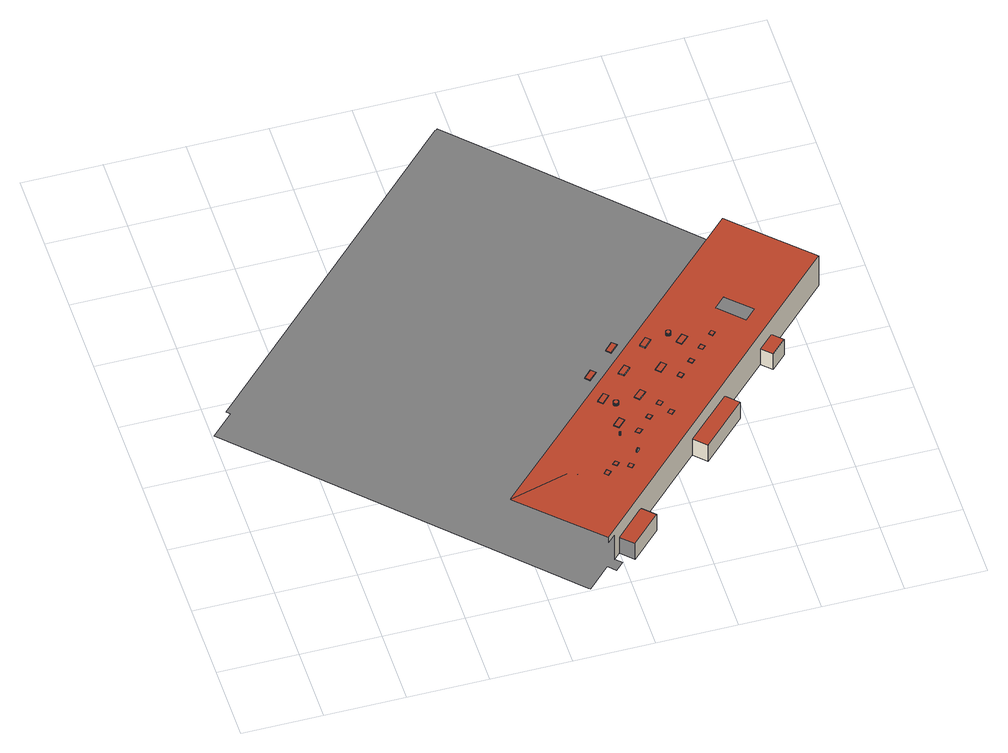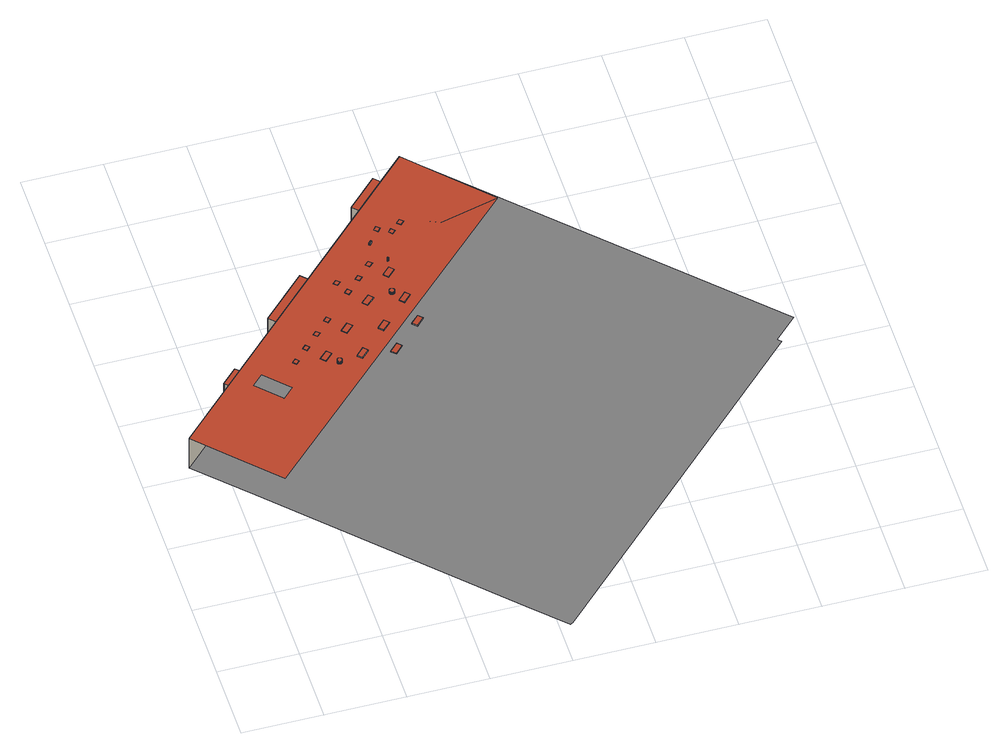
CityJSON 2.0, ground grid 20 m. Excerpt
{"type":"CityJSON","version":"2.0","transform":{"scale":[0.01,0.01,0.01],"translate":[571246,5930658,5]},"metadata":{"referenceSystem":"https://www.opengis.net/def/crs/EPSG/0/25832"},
"CityObjects":{
"building1":{"type":"Building","attributes":{"Grundfläche 2D":"11130.910381","Grundhöhe NN":"5.009"},"children":["building1-1","building1-2","building1-3","building1-4","building1-5","building1-6","building1-7","building1-8","building1-9","building1-10","building1-11","building1-12","building1-13","building1-14","building1-15","building1-16","building1-17","building1-18","building1-19","building1-20","building1-21","building1-22","building1-23","building1-24"],"geometry":[{"type":"MultiSurface","lod":"3","boundaries":[[[0,1,2,3]],[[0,3,4,5]],[[1,0,5,6]],[[7,8,9,10,11,12,13,14,15,16,17,18,19,20,21,22,23,24,25,26,27,28,29,30,6,5,4,31]],[[7,31,2,1,6,30,32,33,27,26,34,35,23,22,36,37,38,39]],[[40,32,30,29]],[[40,41,33,32]],[[42,43,44,37,36,45],[46,47,48,49,50,51],[52,53,54,55,43]],[[41,40,29,28]],[[33,41,28,27]],[[56,34,26,25]],[[56,57,35,34]],[[57,56,25,24]],[[35,57,24,23]]],"semantics":{"surfaces":[{"type":"RoofSurface"},{"type":"WallSurface"},{"type":"GroundSurface"}],"values":[0,1,1,2,1,1,0,0,1,1,1,0,1,1]}}]},
"building1-1":{"type":"BuildingInstallation","parents":["building1"],"geometry":[{"type":"MultiSurface","lod":"3","boundaries":[[[58,59,60,61]],[[61,60,62,63]],[[58,61,63,64]],[[59,58,64,65]],[[60,59,65,62]]],"semantics":{"surfaces":[{"type":"RoofSurface"},{"type":"WallSurface"}],"values":[0,1,1,1,1]}}]},
"building1-2":{"type":"BuildingInstallation","parents":["building1"],"geometry":[{"type":"MultiSurface","lod":"3","boundaries":[[[66,67,68,69]],[[69,68,70,71]],[[66,69,71,72]],[[67,66,72,73]],[[68,67,73,70]]],"semantics":{"surfaces":[{"type":"RoofSurface"},{"type":"WallSurface"}],"values":[0,1,1,1,1]}}]},
"building1-3":{"type":"BuildingInstallation","parents":["building1"],"geometry":[{"type":"MultiSurface","lod":"3","boundaries":[[[74,75,76,77]],[[75,74,78,79]],[[79,80,76,75]],[[80,81,77,76]],[[74,77,81,78]]],"semantics":{"surfaces":[{"type":"RoofSurface"},{"type":"WallSurface"}],"values":[0,1,1,1,1]}}]},
"building1-4":{"type":"BuildingInstallation","parents":["building1"],"geometry":[{"type":"MultiSurface","lod":"3","boundaries":[[[82,83,84,85,86,87,88,89,90,91,92,93,94,95,96,97,98,99,100,101,102,103,104,105,106,107,108,109,110,111,112,113,114,115,116,117,118,119,120,121,122,123,124,125,126,127,128,129,130,131,132,133,134,135,136,137,138,139,140,141,142,143,144,145,146,147]],[[82,148,149,150,84,83]],[[150,151,85,84]],[[152,153,143,142]],[[153,154,144,143]],[[154,155,145,144]],[[155,156,146,145]],[[156,157,147,146]],[[157,148,82,147]],[[151,158,86,85]],[[158,159,87,86]],[[159,160,88,87]],[[160,161,89,88]],[[161,162,90,89]],[[162,163,91,90]],[[163,164,92,91]],[[164,165,93,92]],[[165,166,94,93]],[[166,167,168,96,95,94]],[[168,169,97,96]],[[169,170,171,99,98,97]],[[171,172,100,99]],[[172,173,101,100]],[[173,174,102,101]],[[174,175,103,102]],[[175,176,104,103]],[[176,177,105,104]],[[177,178,106,105]],[[178,179,107,106]],[[179,180,108,107]],[[180,181,109,108]],[[181,182,110,109]],[[182,183,184,112,111,110]],[[184,185,113,112]],[[185,186,187,115,114,113]],[[187,188,116,115]],[[188,189,117,116]],[[189,190,118,117]],[[190,191,119,118]],[[191,192,120,119]],[[192,193,121,120]],[[193,194,122,121]],[[194,195,123,122]],[[195,196,124,123]],[[196,197,125,124]],[[197,198,126,125]],[[198,199,127,126]],[[199,200,128,127]],[[200,201,129,128]],[[201,202,130,129]],[[202,203,131,130]],[[203,204,132,131]],[[204,205,133,132]],[[205,206,134,133]],[[206,207,135,134]],[[207,208,136,135]],[[208,209,137,136]],[[209,210,138,137]],[[210,211,139,138]],[[211,212,140,139]],[[212,213,141,140]],[[213,152,142,141]]],"semantics":{"surfaces":[{"type":"RoofSurface"},{"type":"WallSurface"}],"values":[0,1,1,1,1,1,1,1,1,1,1,1,1,1,1,1,1,1,1,1,1,1,1,1,1,1,1,1,1,1,1,1,1,1,1,1,1,1,1,1,1,1,1,1,1,1,1,1,1,1,1,1,1,1,1,1,1,1,1,1,1,1]}}]},
"building1-5":{"type":"BuildingInstallation","parents":["building1"],"geometry":[{"type":"MultiSurface","lod":"3","boundaries":[[[214,215,216,217]],[[217,216,218,219]],[[214,217,219,220]],[[215,214,220,221]],[[216,215,221,218]]],"semantics":{"surfaces":[{"type":"RoofSurface"},{"type":"WallSurface"}],"values":[0,1,1,1,1]}}]},
"building1-6":{"type":"BuildingInstallation","parents":["building1"],"geometry":[{"type":"MultiSurface","lod":"3","boundaries":[[[222,223,224,225]],[[225,224,226,227]],[[222,225,227,228]],[[223,222,228,229]],[[224,223,229,226]]],"semantics":{"surfaces":[{"type":"RoofSurface"},{"type":"WallSurface"}],"values":[0,1,1,1,1]}}]},
"building1-7":{"type":"BuildingInstallation","parents":["building1"],"geometry":[{"type":"MultiSurface","lod":"3","boundaries":[[[230,231,232,233]],[[233,232,234,235]],[[230,233,235,236]],[[231,230,236,237]],[[232,231,237,234]]],"semantics":{"surfaces":[{"type":"RoofSurface"},{"type":"WallSurface"}],"values":[0,1,1,1,1]}}]},
"building1-8":{"type":"BuildingInstallation","parents":["building1"],"geometry":[{"type":"MultiSurface","lod":"3","boundaries":[[[238,239,240,241]],[[241,240,242,243]],[[243,244,238,241]],[[244,245,239,238]],[[240,239,245,242]]],"semantics":{"surfaces":[{"type":"RoofSurface"},{"type":"WallSurface"}],"values":[0,1,1,1,1]}}]},
"building1-9":{"type":"BuildingInstallation","parents":["building1"],"geometry":[{"type":"MultiSurface","lod":"3","boundaries":[[[246,247,248,249]],[[249,248,250,251]],[[246,249,251,252]],[[247,246,252,253]],[[248,247,253,250]]],"semantics":{"surfaces":[{"type":"RoofSurface"},{"type":"WallSurface"}],"values":[0,1,1,1,1]}}]},
"building1-10":{"type":"BuildingInstallation","parents":["building1"],"geometry":[{"type":"MultiSurface","lod":"3","boundaries":[[[254,255,256,257,258,259,260,261,262,263,264,265,266,267,268,269,270,271,272,273,274,275,276,277,278,279,280,281,282,283,284,285,286,287,288,289,290,291,292,293,294,295,296,297,298,299,300,301,302,303,304,305,306,307,308,309,310,311,312,313,314,315,316,317,318,319,320,321,322,323,324,325,326,327,328,329,330,331,332,333,334,335,336,337,338,339,340,341,342,343,344,345,346,347,348,349,350,351,352,353,354,355,356,357,358,359,360,361,362,363,364,365,366,367,368,369,370,371,372,373,374,375,376,377,378,379,380,381,382,383,384,385,386,387,388,389,390,391,392,393,394,395,396,397]],[[398,399,395,394]],[[399,400,396,395]],[[400,401,397,396]],[[401,402,254,397]],[[402,403,255,254]],[[403,404,256,255]],[[404,405,257,256]],[[406,407,385,384]],[[407,408,386,385]],[[408,409,387,386]],[[409,410,411,389,388,387]],[[411,412,390,389]],[[412,413,391,390]],[[413,414,392,391]],[[414,415,393,392]],[[415,398,394,393]],[[405,416,258,257]],[[416,417,259,258]],[[417,418,260,259]],[[418,419,420,262,261,260]],[[420,421,263,262]],[[421,422,264,263]],[[422,423,265,264]],[[423,424,266,265]],[[424,425,267,266]],[[425,426,268,267]],[[426,427,269,268]],[[427,428,270,269]],[[428,429,271,270]],[[429,430,272,271]],[[430,431,273,272]],[[431,432,274,273]],[[432,433,275,274]],[[433,434,276,275]],[[434,435,277,276]],[[435,436,278,277]],[[436,437,279,278]],[[437,438,280,279]],[[438,439,281,280]],[[439,440,282,281]],[[440,441,283,282]],[[441,442,443,285,284,283]],[[443,444,286,285]],[[444,445,446,288,287,286]],[[446,447,289,288]],[[447,448,290,289]],[[448,449,291,290]],[[449,450,292,291]],[[450,451,293,292]],[[451,452,294,293]],[[452,453,295,294]],[[453,454,296,295]],[[454,455,297,296]],[[455,456,298,297]],[[456,457,299,298]],[[457,458,300,299]],[[458,459,301,300]],[[459,460,302,301]],[[460,461,303,302]],[[461,462,304,303]],[[462,463,305,304]],[[463,464,306,305]],[[464,465,307,306]],[[465,466,308,307]],[[466,467,309,308]],[[467,468,469,311,310,309]],[[469,470,471,313,312,311]],[[471,472,473,315,314,313]],[[473,474,316,315]],[[474,475,317,316]],[[475,476,477,319,318,317]],[[477,478,479,321,320,319]],[[479,480,322,321]],[[480,481,323,322]],[[481,482,324,323]],[[482,483,325,324]],[[483,484,326,325]],[[484,485,327,326]],[[485,486,328,327]],[[486,487,329,328]],[[487,488,330,329]],[[488,489,331,330]],[[489,490,332,331]],[[490,491,333,332]],[[491,492,334,333]],[[492,493,335,334]],[[493,494,336,335]],[[494,495,337,336]],[[495,496,338,337]],[[496,497,339,338]],[[497,498,340,339]],[[498,499,341,340]],[[499,500,342,341]],[[500,501,343,342]],[[501,502,344,343]],[[502,503,345,344]],[[503,504,346,345]],[[504,505,506,348,347,346]],[[506,507,508,350,349,348]],[[508,509,351,350]],[[509,510,511,353,352,351]],[[511,512,354,353]],[[512,513,355,354]],[[513,514,356,355]],[[514,515,357,356]],[[515,516,358,357]],[[516,517,359,358]],[[517,518,360,359]],[[518,519,361,360]],[[519,520,362,361]],[[520,521,363,362]],[[521,522,364,363]],[[522,523,365,364]],[[523,524,366,365]],[[524,525,367,366]],[[525,526,368,367]],[[526,527,369,368]],[[527,528,370,369]],[[528,529,530,372,371,370]],[[530,531,373,372]],[[531,532,374,373]],[[532,533,375,374]],[[533,534,376,375]],[[534,535,377,376]],[[535,536,537,379,378,377]],[[537,538,380,379]],[[538,539,381,380]],[[539,540,382,381]],[[540,541,383,382]],[[541,406,384,383]]],"semantics":{"surfaces":[{"type":"RoofSurface"},{"type":"WallSurface"}],"values":[0,1,1,1,1,1,1,1,1,1,1,1,1,1,1,1,1,1,1,1,1,1,1,1,1,1,1,1,1,1,1,1,1,1,1,1,1,1,1,1,1,1,1,1,1,1,1,1,1,1,1,1,1,1,1,1,1,1,1,1,1,1,1,1,1,1,1,1,1,1,1,1,1,1,1,1,1,1,1,1,1,1,1,1,1,1,1,1,1,1,1,1,1,1,1,1,1,1,1,1,1,1,1,1,1,1,1,1,1,1,1,1,1,1,1,1,1,1,1,1,1,1,1,1,1,1,1,1,1,1,1]}}]},
"building1-11":{"type":"BuildingInstallation","parents":["building1"],"geometry":[{"type":"MultiSurface","lod":"3","boundaries":[[[542,543,544,545]],[[545,544,546,547]],[[542,545,547,548]],[[543,542,548,549]],[[544,543,549,546]]],"semantics":{"surfaces":[{"type":"RoofSurface"},{"type":"WallSurface"}],"values":[0,1,1,1,1]}}]},
"building1-12":{"type":"BuildingInstallation","parents":["building1"],"geometry":[{"type":"MultiSurface","lod":"3","boundaries":[[[550,551,552,553]],[[553,552,554,555]],[[550,553,555,556]],[[551,550,556,557]],[[552,551,557,554]]],"semantics":{"surfaces":[{"type":"RoofSurface"},{"type":"WallSurface"}],"values":[0,1,1,1,1]}}]},
"building1-13":{"type":"BuildingInstallation","parents":["building1"],"geometry":[{"type":"MultiSurface","lod":"3","boundaries":[[[558,559,560,561]],[[561,560,562,563]],[[558,561,563,564]],[[559,558,564,565]],[[560,559,565,562]]],"semantics":{"surfaces":[{"type":"RoofSurface"},{"type":"WallSurface"}],"values":[0,1,1,1,1]}}]},
"building1-14":{"type":"BuildingInstallation","parents":["building1"],"geometry":[{"type":"MultiSurface","lod":"3","boundaries":[[[566,567,568,569]],[[566,569,570,571]],[[569,568,572,570]],[[567,566,571,573]],[[568,567,573,572]]],"semantics":{"surfaces":[{"type":"RoofSurface"},{"type":"WallSurface"}],"values":[0,1,1,1,1]}}]},
"building1-15":{"type":"BuildingInstallation","parents":["building1"],"geometry":[{"type":"MultiSurface","lod":"3","boundaries":[[[574,575,576,577]],[[577,576,578,579]],[[574,577,579,580]],[[575,574,580,581]],[[576,575,581,578]]],"semantics":{"surfaces":[{"type":"RoofSurface"},{"type":"WallSurface"}],"values":[0,1,1,1,1]}}]},
"building1-16":{"type":"BuildingInstallation","parents":["building1"],"geometry":[{"type":"MultiSurface","lod":"3","boundaries":[[[582,583,584,585]],[[586,587,585,584]],[[582,585,587,588]],[[583,582,588,589]],[[589,586,584,583]]],"semantics":{"surfaces":[{"type":"RoofSurface"},{"type":"WallSurface"}],"values":[0,1,1,1,1]}}]},
"building1-17":{"type":"BuildingInstallation","parents":["building1"],"geometry":[{"type":"MultiSurface","lod":"3","boundaries":[[[590,591,592,593]],[[593,592,594,595]],[[590,593,595,596]],[[591,590,596,597]],[[592,591,597,594]]],"semantics":{"surfaces":[{"type":"RoofSurface"},{"type":"WallSurface"}],"values":[0,1,1,1,1]}}]},
"building1-18":{"type":"BuildingInstallation","parents":["building1"],"geometry":[{"type":"MultiSurface","lod":"3","boundaries":[[[598,599,600,601]],[[601,600,602,603]],[[598,601,603,604]],[[599,598,604,605]],[[600,599,605,602]]],"semantics":{"surfaces":[{"type":"RoofSurface"},{"type":"WallSurface"}],"values":[0,1,1,1,1]}}]},
"building1-19":{"type":"BuildingInstallation","parents":["building1"],"geometry":[{"type":"MultiSurface","lod":"3","boundaries":[[[606,607,608,609]],[[609,608,610,611]],[[606,609,611,612]],[[607,606,612,613]],[[608,607,613,610]]],"semantics":{"surfaces":[{"type":"RoofSurface"},{"type":"WallSurface"}],"values":[0,1,1,1,1]}}]},
"building1-20":{"type":"BuildingInstallation","parents":["building1"],"geometry":[{"type":"MultiSurface","lod":"3","boundaries":[[[614,615,616,617]],[[617,616,618,619]],[[614,617,619,620]],[[615,614,620,621]],[[616,615,621,618]]],"semantics":{"surfaces":[{"type":"RoofSurface"},{"type":"WallSurface"}],"values":[0,1,1,1,1]}}]},
"building1-21":{"type":"BuildingInstallation","parents":["building1"],"geometry":[{"type":"MultiSurface","lod":"3","boundaries":[[[622,623,624,625,626,627,628,629,630,631,632,633,634,635,636,637,638,639,640,641,642,643,644,645,646,647,648,649,650,651,652,653,654,655,656,657,658,659,660,661,662,663,664,665,666,667,668,669,670,671,672,673,674,675,676,677,678,679,680,681,682,683,684,685,686,687,688,689,690,691,692,693,694,695,696,697,698,699,700,701,702,703,704,705,706,707,708,709,710,711,712,713,714,715,716,717,718,719,720,721,722,723,724,725,726,727,728,729,730,731,732,733,734,735,736,737,738,739,740,741,742,743,744,745,746,747,748,749,750,751,752,753,754,755,756,757,758,759,760,761,762,763,764,765,766,767,768,769,770,771,772,773,774,775,776,777,778,779]],[[774,780,781,782,783,777,776,775]],[[783,784,778,777]],[[784,785,779,778]],[[785,786,622,779]],[[786,787,623,622]],[[787,788,624,623]],[[788,789,625,624]],[[789,790,626,625]],[[790,791,627,626]],[[792,793,764,763]],[[793,794,765,764]],[[794,795,766,765]],[[795,796,797,768,767,766]],[[797,798,769,768]],[[798,799,800,771,770,769]],[[800,801,772,771]],[[801,802,773,772]],[[802,780,774,773]],[[791,803,628,627]],[[803,804,629,628]],[[804,805,630,629]],[[805,806,631,630]],[[806,807,632,631]],[[807,808,809,634,633,632]],[[809,810,635,634]],[[810,811,636,635]],[[811,812,637,636]],[[812,813,638,637]],[[813,814,639,638]],[[814,815,640,639]],[[815,816,641,640]],[[816,817,642,641]],[[817,818,643,642]],[[818,819,644,643]],[[819,820,645,644]],[[820,821,646,645]],[[821,822,647,646]],[[822,823,648,647]],[[823,824,825,650,649,648]],[[825,826,827,652,651,650]],[[827,828,653,652]],[[828,829,654,653]],[[829,830,831,656,655,654]],[[831,832,657,656]],[[832,833,834,659,658,657]],[[834,835,660,659]],[[835,836,661,660]],[[836,837,662,661]],[[837,838,839,664,663,662]],[[839,840,665,664]],[[840,841,666,665]],[[841,842,667,666]],[[842,843,668,667]],[[843,844,669,668]],[[844,845,670,669]],[[845,846,671,670]],[[846,847,672,671]],[[847,848,673,672]],[[848,849,674,673]],[[849,850,675,674]],[[850,851,676,675]],[[851,852,677,676]],[[852,853,678,677]],[[853,854,679,678]],[[854,855,680,679]],[[855,856,857,682,681,680]],[[683,682,857,858]],[[858,859,684,683]],[[859,860,685,684]],[[860,861,686,685]],[[861,862,687,686]],[[862,863,688,687]],[[863,864,865,690,689,688]],[[865,866,691,690]],[[866,867,868,693,692,691]],[[868,869,694,693]],[[869,870,695,694]],[[870,871,696,695]],[[871,872,697,696]],[[872,873,698,697]],[[873,874,699,698]],[[874,875,876,701,700,699]],[[876,877,702,701]],[[877,878,703,702]],[[878,879,704,703]],[[879,880,881,706,705,704]],[[881,882,707,706]],[[882,883,708,707]],[[883,884,709,708]],[[884,885,710,709]],[[885,886,887,712,711,710]],[[887,888,713,712]],[[888,889,714,713]],[[889,890,715,714]],[[890,891,716,715]],[[891,892,717,716]],[[892,893,718,717]],[[893,894,719,718]],[[894,895,720,719]],[[895,896,721,720]],[[896,897,722,721]],[[897,898,723,722]],[[898,899,724,723]],[[899,900,725,724]],[[900,901,726,725]],[[901,902,727,726]],[[902,903,728,727]],[[903,904,729,728]],[[904,905,906,731,730,729]],[[906,907,908,733,732,731]],[[908,909,734,733]],[[909,910,735,734]],[[910,911,736,735]],[[911,912,737,736]],[[912,913,738,737]],[[913,914,739,738]],[[914,915,916,741,740,739]],[[916,917,742,741]],[[917,918,919,744,743,742]],[[919,920,921,746,745,744]],[[921,922,747,746]],[[922,923,748,747]],[[923,924,749,748]],[[924,925,750,749]],[[925,926,751,750]],[[926,927,752,751]],[[927,928,753,752]],[[928,929,754,753]],[[929,930,755,754]],[[756,755,930,931]],[[931,932,757,756]],[[932,933,758,757]],[[933,934,759,758]],[[934,935,760,759]],[[935,936,761,760]],[[936,937,762,761]],[[937,792,763,762]]],"semantics":{"surfaces":[{"type":"RoofSurface"},{"type":"WallSurface"}],"values":[0,1,1,1,1,1,1,1,1,1,1,1,1,1,1,1,1,1,1,1,1,1,1,1,1,1,1,1,1,1,1,1,1,1,1,1,1,1,1,1,1,1,1,1,1,1,1,1,1,1,1,1,1,1,1,1,1,1,1,1,1,1,1,1,1,1,1,1,1,1,1,1,1,1,1,1,1,1,1,1,1,1,1,1,1,1,1,1,1,1,1,1,1,1,1,1,1,1,1,1,1,1,1,1,1,1,1,1,1,1,1,1,1,1,1,1,1,1,1,1,1,1,1,1,1,1,1,1,1,1,1,1,1,1,1,1,1,1]}}]},
"building1-22":{"type":"BuildingInstallation","parents":["building1"],"geometry":[{"type":"MultiSurface","lod":"3","boundaries":[[[938,939,940,941]],[[941,940,942,943]],[[938,941,943,944]],[[939,938,944,945]],[[940,939,945,942]]],"semantics":{"surfaces":[{"type":"RoofSurface"},{"type":"WallSurface"}],"values":[0,1,1,1,1]}}]},
"building1-23":{"type":"BuildingInstallation","parents":["building1"],"geometry":[{"type":"MultiSurface","lod":"3","boundaries":[[[946,947,948,949]],[[949,948,950,951]],[[946,949,951,952]],[[947,946,952,953]],[[948,947,953,950]]],"semantics":{"surfaces":[{"type":"RoofSurface"},{"type":"WallSurface"}],"values":[0,1,1,1,1]}}]},
"building1-24":{"type":"BuildingInstallation","parents":["building1"],"geometry":[{"type":"MultiSurface","lod":"3","boundaries":[[[954,955,956,957]],[[957,956,958,959]],[[954,957,959,960]],[[955,954,960,961]],[[956,955,961,958]]],"semantics":{"surfaces":[{"type":"RoofSurface"},{"type":"WallSurface"}],"values":[0,1,1,1,1]}}]}
},
"vertices":[
[9023,1383,536],[8729,1680,536],[7990,949,536],[8284,652,536],[8284,652,1],[9023,1383,1],[8729,1680,1],[7827,788,1],[7978,636,1],[7777,437,1],[7626,589,1],[7602,613,1],[7038,47,1],[7000,83,1],[46,7112,1],[609,7677,1],[527,7760,1],[7661,14858,1],[7679,14840,1],[7728,14888,1],[8545,14055,1],[13549,8923,1],[14788,7674,1],[13162,6065,1],[13401,5824,1],[13030,5460,1],[12786,5693,1],[11573,4493,1],[11869,4195,1],[10771,3109,1],[10476,3408,1],[7990,949,1],[10476,3408,557],[11573,4493,557],[12786,5693,527],[13162,6065,527],[14788,7674,1012],[7626,589,1012],[7626,589,851],[7827,788,851],[10771,3109,557],[11869,4195,557],[13001,9475,960],[5805,2428,960],[6711,1513,992],[13874,8596,992],[12061,6803,992],[12052,6812,992],[12321,7080,992],[12331,7070,992],[12888,6510,1004],[12619,6242,1004],[7274,2808,979],[7512,2721,985],[7273,2807,979],[7273,2805,979],[13030,5460,527],[13401,5824,527],
[8190,2645,1011],[8102,2554,1011],[8189,2470,1011],[8277,2560,1011],[8189,2470,998],[8277,2560,998],[8190,2645,996],[8102,2554,996],
[8456,2855,1011],[8376,2779,1011],[8455,2697,1011],[8534,2773,1011],[8455,2697,998],[8534,2773,998],[8456,2855,996],[8376,2779,996],
[8848,2618,1011],[8763,2700,1011],[8680,2614,1011],[8765,2532,1011],[8848,2618,1003],[8763,2700,1002],[8680,2614,1002],[8765,2532,1003],
[8804,3604,1091],[8806,3604,1091],[8807,3604,1091],[8808,3605,1091],[8811,3606,1091],[8812,3607,1091],[8815,3609,1091],[8815,3610,1091],[8816,3612,1091],[8817,3613,1091],[8818,3614,1091],[8818,3616,1091],[8819,3617,1091],[8819,3618,1091],[8819,3620,1091],[8819,3621,1091],[8819,3623,1091],[8819,3624,1091],[8818,3626,1091],[8818,3627,1091],[8817,3628,1091],[8816,3630,1091],[8815,3632,1091],[8814,3633,1091],[8812,3634,1091],[8811,3635,1091],[8809,3636,1091],[8807,3637,1091],[8806,3637,1091],[8804,3637,1091],[8803,3638,1091],[8801,3638,1091],[8800,3637,1091],[8798,3637,1091],[8797,3637,1091],[8796,3636,1091],[8794,3636,1091],[8793,3635,1091],[8792,3634,1091],[8791,3633,1091],[8789,3631,1091],[8788,3630,1091],[8787,3629,1091],[8786,3627,1091],[8786,3626,1091],[8786,3624,1091],[8785,3623,1091],[8785,3621,1091],[8785,3620,1091],[8785,3618,1091],[8786,3616,1091],[8786,3614,1091],[8787,3613,1091],[8788,3612,1091],[8789,3610,1091],[8790,3609,1091],[8791,3608,1091],[8792,3607,1091],[8793,3607,1091],[8794,3606,1091],[8795,3605,1091],[8797,3605,1091],[8798,3604,1091],[8800,3604,1091],[8801,3604,1091],[8803,3604,1091],[8804,3604,992],[8806,3604,992],[8807,3604,992],[8808,3605,992],[8795,3605,992],[8797,3605,992],[8798,3604,992],[8800,3604,992],[8801,3604,992],[8803,3604,992],[8811,3606,992],[8812,3607,992],[8815,3609,992],[8815,3610,992],[8816,3612,992],[8817,3613,992],[8818,3614,992],[8818,3616,992],[8819,3617,992],[8819,3618,992],[8819,3620,992],[8819,3621,992],[8819,3623,992],[8819,3624,992],[8818,3626,992],[8818,3627,992],[8817,3628,992],[8816,3630,992],[8815,3632,992],[8814,3633,992],[8812,3634,991],[8811,3635,991],[8809,3636,991],[8807,3637,991],[8806,3637,991],[8804,3637,991],[8803,3638,991],[8801,3638,991],[8800,3637,991],[8798,3637,991],[8797,3637,991],[8796,3636,991],[8794,3636,991],[8793,3635,991],[8792,3634,991],[8791,3633,991],[8789,3631,991],[8788,3630,991],[8787,3629,991],[8786,3627,991],[8786,3626,991],[8786,3624,991],[8785,3623,991],[8785,3621,991],[8785,3620,991],[8785,3618,991],[8786,3616,991],[8786,3614,991],[8787,3613,991],[8788,3612,991],[8789,3610,991],[8790,3609,992],[8791,3608,992],[8792,3607,992],[8793,3607,992],[8794,3606,992],
[9084,3031,1072],[9061,3055,1072],[8997,2994,1072],[9021,2970,1072],[8997,2994,1001],[9021,2970,1001],[9084,3031,1001],[9061,3055,1001],
[8925,4128,1010],[8737,3938,1010],[8845,3830,1010],[9034,4020,1010],[8845,3830,988],[9034,4020,988],[8925,4128,984],[8737,3938,985],
[8797,4978,995],[8605,4780,995],[8708,4679,995],[8901,4877,995],[8708,4679,971],[8901,4877,970],[8797,4978,967],[8605,4780,967],
[9256,3699,1011],[9167,3611,1011],[9250,3526,1011],[9339,3614,1011],[9250,3526,998],[9339,3614,998],[9256,3699,996],[9167,3611,996],
[8719,5764,992],[8522,5565,992],[8629,5459,992],[8826,5658,992],[8629,5459,962],[8826,5658,962],[8719,5764,964],[8522,5565,964],
[8972,4654,1048],[8970,4654,1048],[8966,4652,1048],[8964,4652,1048],[8960,4650,1048],[8956,4648,1048],[8955,4647,1048],[8953,4646,1048],[8951,4645,1048],[8949,4644,1048],[8947,4642,1048],[8944,4639,1048],[8942,4638,1048],[8939,4635,1048],[8937,4633,1048],[8935,4629,1048],[8933,4627,1048],[8932,4625,1048],[8931,4623,1048],[8929,4619,1048],[8928,4617,1048],[8926,4613,1048],[8924,4608,1048],[8924,4606,1048],[8923,4604,1048],[8923,4601,1048],[8922,4597,1048],[8922,4595,1048],[8922,4592,1048],[8922,4588,1048],[8922,4583,1048],[8922,4581,1048],[8924,4575,1048],[8924,4573,1048],[8926,4569,1048],[8927,4566,1048],[8928,4564,1048],[8929,4562,1048],[8929,4560,1048],[8931,4557,1048],[8934,4553,1048],[8935,4551,1048],[8936,4550,1048],[8939,4547,1048],[8940,4546,1048],[8943,4543,1048],[8944,4541,1048],[8947,4539,1048],[8949,4538,1048],[8951,4536,1048],[8953,4535,1048],[8955,4534,1048],[8958,4532,1048],[8960,4531,1048],[8962,4530,1048],[8964,4529,1048],[8967,4529,1048],[8969,4528,1048],[8971,4527,1048],[8973,4527,1048],[8975,4526,1048],[8978,4526,1048],[8980,4526,1048],[8982,4525,1048],[8985,4525,1048],[8987,4525,1048],[8989,4525,1048],[8992,4525,1048],[8994,4526,1048],[8996,4526,1048],[9001,4527,1048],[9003,4527,1048],[9010,4529,1048],[9014,4531,1048],[9016,4532,1048],[9018,4533,1048],[9020,4534,1048],[9022,4536,1048],[9026,4538,1048],[9028,4539,1048],[9029,4541,1048],[9031,4542,1048],[9032,4543,1048],[9034,4545,1048],[9035,4546,1048],[9039,4551,1048],[9041,4554,1048],[9042,4556,1048],[9043,4557,1048],[9045,4560,1048],[9047,4564,1048],[9048,4567,1048],[9049,4569,1048],[9049,4571,1048],[9050,4572,1048],[9050,4574,1048],[9051,4576,1048],[9051,4578,1048],[9052,4582,1048],[9052,4584,1048],[9052,4586,1048],[9053,4588,1048],[9053,4593,1048],[9052,4595,1048],[9052,4597,1048],[9052,4601,1048],[9051,4604,1048],[9051,4606,1048],[9050,4608,1048],[9049,4613,1048],[9048,4615,1048],[9047,4617,1048],[9046,4619,1048],[9044,4623,1048],[9043,4625,1048],[9041,4627,1048],[9040,4629,1048],[9039,4631,1048],[9037,4633,1048],[9035,4635,1048],[9034,4636,1048],[9031,4639,1048],[9029,4641,1048],[9027,4642,1048],[9025,4644,1048],[9023,4645,1048],[9021,4646,1048],[9019,4647,1048],[9018,4649,1048],[9016,4650,1048],[9014,4650,1048],[9009,4652,1048],[9007,4653,1048],[9004,4654,1048],[8999,4655,1048],[8998,4655,1048],[8996,4655,1048],[8992,4656,1048],[8990,4656,1048],[8984,4656,1048],[8983,4656,1048],[8977,4655,1048],[8975,4655,1048],[8973,4654,1048],[8983,4656,976],[8977,4655,976],[8975,4655,976],[8973,4654,976],[8972,4654,976],[8970,4654,976],[8966,4652,976],[8964,4652,976],[9014,4650,977],[9009,4652,976],[9007,4653,976],[9004,4654,976],[8999,4655,976],[8998,4655,976],[8996,4655,976],[8992,4656,976],[8990,4656,976],[8984,4656,976],[8960,4650,976],[8956,4648,976],[8955,4647,976],[8953,4646,976],[8951,4645,976],[8949,4644,976],[8947,4642,976],[8944,4639,976],[8942,4638,976],[8939,4635,976],[8937,4633,976],[8935,4629,976],[8933,4627,976],[8932,4625,976],[8931,4623,976],[8929,4619,976],[8928,4617,976],[8926,4613,976],[8924,4608,976],[8924,4606,976],[8923,4604,976],[8923,4601,976],[8922,4597,976],[8922,4595,976],[8922,4592,976],[8922,4588,976],[8922,4583,976],[8922,4581,976],[8924,4575,976],[8924,4573,976],[8926,4569,976],[8927,4566,977],[8928,4564,977],[8929,4562,977],[8929,4560,977],[8931,4557,977],[8934,4553,977],[8935,4551,977],[8936,4550,977],[8939,4547,977],[8940,4546,977],[8943,4543,977],[8944,4541,977],[8947,4539,977],[8949,4538,978],[8951,4536,978],[8953,4535,978],[8955,4534,978],[8958,4532,978],[8960,4531,978],[8962,4530,978],[8964,4529,978],[8967,4529,978],[8969,4528,978],[8971,4527,978],[8973,4527,978],[8975,4526,978],[8978,4526,978],[8980,4526,978],[8982,4525,978],[8985,4525,978],[8987,4525,978],[8989,4525,978],[8992,4525,978],[8994,4526,978],[8996,4526,978],[9001,4527,979],[9003,4527,979],[9010,4529,979],[9014,4531,979],[9016,4532,979],[9018,4533,979],[9020,4534,979],[9022,4536,979],[9026,4538,979],[9028,4539,979],[9029,4541,979],[9031,4542,979],[9032,4543,979],[9034,4545,979],[9035,4546,979],[9039,4551,979],[9041,4554,979],[9042,4556,979],[9043,4557,979],[9045,4560,979],[9047,4564,979],[9048,4567,979],[9049,4569,979],[9049,4571,979],[9050,4572,979],[9050,4574,979],[9051,4576,979],[9051,4578,979],[9052,4582,978],[9052,4584,978],[9052,4586,978],[9053,4588,978],[9053,4593,978],[9052,4595,978],[9052,4597,978],[9052,4601,978],[9051,4604,978],[9051,4606,978],[9050,4608,978],[9049,4613,978],[9048,4615,978],[9047,4617,978],[9046,4619,978],[9044,4623,978],[9043,4625,978],[9041,4627,978],[9040,4629,977],[9039,4631,977],[9037,4633,977],[9035,4635,977],[9034,4636,977],[9031,4639,977],[9029,4641,977],[9027,4642,977],[9025,4644,977],[9023,4645,977],[9021,4646,977],[9019,4647,977],[9018,4649,977],[9016,4650,977],
[9607,4052,1011],[9522,3966,1011],[9603,3886,1011],[9687,3972,1011],[9603,3886,998],[9687,3972,998],[9607,4052,996],[9522,3966,996],
[9638,4836,1015],[9445,4653,1015],[9548,4544,1015],[9742,4727,1015],[9548,4544,988],[9742,4727,988],[9638,4836,984],[9445,4653,984],
[9504,5686,1000],[9311,5491,1000],[9419,5384,1000],[9613,5579,1000],[9419,5384,970],[9613,5579,970],[9504,5686,966],[9311,5491,967],
[9964,4402,1011],[9872,4312,1011],[9956,4226,1011],[10048,4316,1011],[10048,4316,998],[9964,4402,996],[9956,4226,998],[9872,4312,996],
[9430,6461,990],[9233,6261,990],[9340,6155,990],[9537,6355,990],[9340,6155,962],[9537,6355,962],[9430,6461,964],[9233,6261,964],
[10138,4052,1011],[10056,3969,1011],[10135,3890,1011],[10218,3973,1011],[10135,3890,1003],[10218,3973,1003],[10138,4052,1002],[10056,3969,1002],
[10350,5533,1000],[10159,5341,1000],[10263,5237,1000],[10454,5429,1000],[10263,5237,988],[10454,5429,988],[10350,5533,984],[10159,5341,984],
[10218,6381,1000],[10025,6186,1000],[10133,6079,1000],[10326,6274,1000],[10133,6079,970],[10326,6274,970],[10218,6381,966],[10025,6186,967],
[10673,5101,1011],[10584,5012,1011],[10669,4928,1011],[10757,5017,1011],[10669,4928,998],[10757,5017,998],[10673,5101,996],[10584,5012,996],
[11029,5452,1011],[10950,5375,1011],[11030,5292,1011],[11109,5369,1011],[11030,5292,998],[11109,5369,998],[11029,5452,996],[10950,5375,996],
[10751,6403,1056],[10749,6402,1056],[10748,6402,1056],[10746,6401,1056],[10744,6401,1056],[10743,6400,1056],[10741,6399,1056],[10737,6397,1056],[10735,6396,1056],[10734,6395,1056],[10732,6394,1056],[10731,6393,1056],[10729,6392,1056],[10727,6390,1056],[10726,6389,1056],[10724,6388,1056],[10723,6386,1056],[10721,6384,1056],[10720,6383,1056],[10717,6379,1056],[10716,6378,1056],[10715,6376,1056],[10714,6374,1056],[10712,6372,1056],[10711,6370,1056],[10711,6368,1056],[10710,6366,1056],[10709,6364,1056],[10708,6362,1056],[10708,6360,1056],[10707,6358,1056],[10706,6353,1056],[10706,6351,1056],[10706,6349,1056],[10706,6347,1056],[10706,6341,1056],[10706,6338,1056],[10706,6337,1056],[10707,6333,1056],[10707,6330,1056],[10708,6327,1056],[10709,6325,1056],[10709,6323,1056],[10710,6321,1056],[10711,6320,1056],[10711,6318,1056],[10712,6316,1056],[10713,6315,1056],[10714,6313,1056],[10716,6310,1056],[10717,6309,1056],[10720,6305,1056],[10721,6303,1056],[10722,6302,1056],[10723,6301,1056],[10724,6300,1056],[10729,6296,1056],[10730,6295,1056],[10732,6294,1056],[10733,6293,1056],[10735,6292,1056],[10737,6291,1056],[10738,6290,1056],[10740,6289,1056],[10746,6286,1056],[10748,6286,1056],[10750,6285,1056],[10752,6284,1056],[10754,6284,1056],[10756,6284,1056],[10758,6283,1056],[10760,6283,1056],[10763,6283,1056],[10765,6283,1056],[10767,6283,1056],[10771,6283,1056],[10774,6283,1056],[10776,6283,1056],[10778,6284,1056],[10780,6284,1056],[10782,6285,1056],[10784,6285,1056],[10786,6286,1056],[10789,6287,1056],[10791,6288,1056],[10792,6288,1056],[10794,6289,1056],[10796,6290,1056],[10798,6291,1056],[10800,6292,1056],[10802,6294,1056],[10803,6295,1056],[10806,6297,1056],[10808,6299,1056],[10809,6300,1056],[10811,6301,1056],[10812,6303,1056],[10813,6304,1056],[10815,6306,1056],[10817,6309,1056],[10819,6312,1056],[10820,6313,1056],[10821,6316,1056],[10822,6318,1056],[10823,6320,1056],[10823,6321,1056],[10824,6324,1056],[10826,6328,1056],[10826,6329,1056],[10827,6333,1056],[10827,6335,1056],[10827,6337,1056],[10827,6338,1056],[10828,6341,1056],[10828,6342,1056],[10828,6344,1056],[10828,6348,1056],[10827,6350,1056],[10827,6353,1056],[10827,6355,1056],[10826,6357,1056],[10826,6359,1056],[10825,6361,1056],[10825,6363,1056],[10823,6367,1056],[10821,6371,1056],[10820,6373,1056],[10819,6375,1056],[10817,6378,1056],[10816,6380,1056],[10814,6382,1056],[10813,6384,1056],[10810,6387,1056],[10807,6390,1056],[10805,6391,1056],[10803,6392,1056],[10802,6394,1056],[10800,6395,1056],[10796,6397,1056],[10794,6398,1056],[10793,6399,1056],[10789,6401,1056],[10787,6401,1056],[10783,6403,1056],[10781,6403,1056],[10779,6404,1056],[10777,6404,1056],[10776,6404,1056],[10774,6404,1056],[10772,6405,1056],[10768,6405,1056],[10765,6405,1056],[10761,6405,1056],[10760,6404,1056],[10758,6404,1056],[10756,6404,1056],[10755,6404,1056],[10753,6403,1056],[10761,6405,976],[10760,6404,976],[10758,6404,976],[10756,6404,976],[10755,6404,976],[10753,6403,976],[10751,6403,976],[10749,6402,976],[10748,6402,976],[10746,6401,976],[10744,6401,976],[10743,6400,976],[10789,6401,976],[10787,6401,976],[10783,6403,976],[10781,6403,976],[10779,6404,976],[10777,6404,976],[10776,6404,976],[10774,6404,976],[10772,6405,976],[10768,6405,976],[10765,6405,976],[10741,6399,976],[10737,6397,976],[10735,6396,976],[10734,6395,976],[10732,6394,976],[10731,6393,976],[10729,6392,975],[10727,6390,975],[10726,6389,975],[10724,6388,975],[10723,6386,975],[10721,6384,975],[10720,6383,975],[10717,6379,976],[10716,6378,976],[10715,6376,976],[10714,6374,976],[10712,6372,976],[10711,6370,976],[10711,6368,976],[10710,6366,976],[10709,6364,976],[10708,6362,976],[10708,6360,976],[10707,6358,976],[10706,6353,976],[10706,6351,976],[10706,6349,976],[10706,6347,976],[10706,6341,976],[10706,6338,976],[10706,6337,976],[10707,6333,976],[10707,6330,976],[10708,6327,976],[10709,6325,976],[10709,6323,976],[10710,6321,976],[10711,6320,976],[10711,6318,976],[10712,6316,976],[10713,6315,977],[10714,6313,977],[10716,6310,977],[10717,6309,977],[10720,6305,977],[10721,6303,977],[10722,6302,977],[10723,6301,977],[10724,6300,977],[10729,6296,977],[10730,6295,977],[10732,6294,977],[10733,6293,977],[10735,6292,977],[10737,6291,977],[10738,6290,978],[10740,6289,978],[10746,6286,978],[10748,6286,978],[10750,6285,978],[10752,6284,978],[10754,6284,978],[10756,6284,978],[10758,6283,978],[10760,6283,978],[10763,6283,978],[10765,6283,978],[10767,6283,978],[10771,6283,978],[10774,6283,978],[10776,6283,978],[10778,6284,978],[10780,6284,978],[10782,6285,978],[10784,6285,978],[10786,6286,978],[10789,6287,978],[10791,6288,978],[10792,6288,978],[10794,6289,978],[10796,6290,978],[10798,6291,979],[10800,6292,979],[10802,6294,979],[10803,6295,979],[10806,6297,979],[10808,6299,979],[10809,6300,979],[10811,6301,979],[10812,6303,979],[10813,6304,979],[10815,6306,979],[10817,6309,979],[10819,6312,978],[10820,6313,978],[10821,6316,978],[10822,6318,978],[10823,6320,978],[10823,6321,978],[10824,6324,978],[10826,6328,978],[10826,6329,978],[10827,6333,978],[10827,6335,978],[10827,6337,978],[10827,6338,978],[10828,6341,978],[10828,6342,978],[10828,6344,978],[10828,6348,978],[10827,6350,978],[10827,6353,978],[10827,6355,978],[10826,6357,978],[10826,6359,978],[10825,6361,978],[10825,6363,978],[10823,6367,978],[10821,6371,978],[10820,6373,977],[10819,6375,977],[10817,6378,977],[10816,6380,977],[10814,6382,977],[10813,6384,977],[10810,6387,977],[10807,6390,977],[10805,6391,977],[10803,6392,977],[10802,6394,977],[10800,6395,977],[10796,6397,977],[10794,6398,976],[10793,6399,976],
[11061,6239,1000],[10866,6049,1000],[10971,5941,1000],[11167,6130,1000],[10971,5941,988],[11167,6130,988],[11061,6239,984],[10866,6049,984],
[11388,5804,1011],[11303,5720,1011],[11383,5638,1011],[11469,5722,1011],[11383,5638,998],[11469,5722,998],[11388,5804,996],[11303,5720,996],
[11742,6153,1011],[11655,6070,1011],[11733,5988,1011],[11820,6071,1011],[11733,5988,998],[11820,6071,998],[11742,6153,996],[11655,6070,996]
]}
